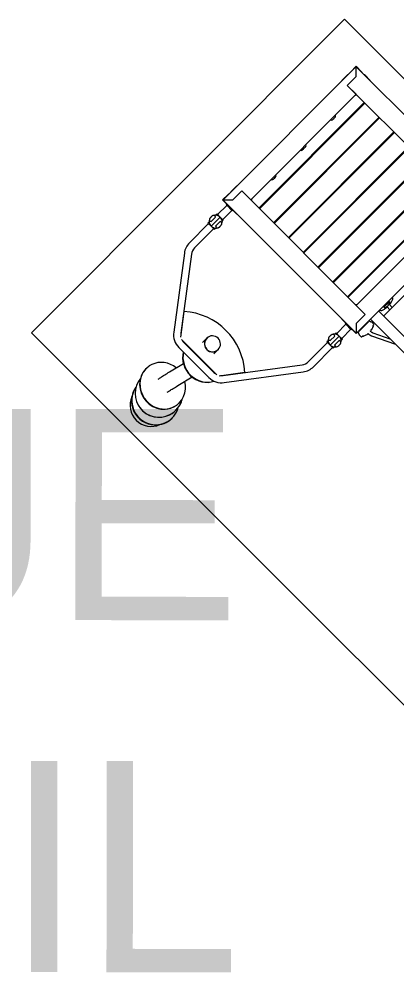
# Model space of a CAD drawing. Header units: metres. Extents: x 859577 to 860336, y 1645916 to 1646650.
# Drawn here: x 859955.405 to 859957.193, y 1646440.613 to 1646445.18 of the extents above; entities that cross this region are included whole.
import ezdxf

# ---------------------------------------------------------------- set-up
doc = ezdxf.new("R2010")
doc.units = ezdxf.units.M
for name, color, linetype, lineweight in [('A-ACCESORIOS', 30, 'Continuous', 20), ('Letras', 4, 'Continuous', 20), ('PISO', 31, 'Continuous', 15)]:
    doc.layers.add(name, color=color, linetype=linetype, lineweight=lineweight)
doc.styles.add('MIGUEL', font='arial.ttf')

# ---------------------------------------------------------------- blocks, each defined once
blk = doc.blocks.new('vr10-13')
at = {"layer": 'A-ACCESORIOS', "linetype": 'Continuous', "lineweight": 0}
for p, q in [((-0.0499, 1.1651), (-0.0499, 1.2016)), ((-0.0499, 1.2016), (-0.0134, 1.2016)), ((-0.0489, 1.1926), (-0.0489, 0.3156)), ((-0.0159, 1.1676), (-0.0466, 1.1983)), ((-0.0159, 1.1676), (-0.0466, 1.1983)), ((-0.0409, 1.2006), (0.8361, 1.2006)), ((0.0086, 1.2016), (0.0451, 1.2016)), ((0.0451, 1.2016), (0.0451, 1.2006)), ((0.8441, 0.3156), (0.8441, 1.1926)), ((-0.0499, 1.1066), (-0.0499, 1.1431)), ((-0.0159, 1.1676), (-0.0159, 1.1076)), ((-0.0159, 1.1076), (-0.0159, 1.1676)), ((-0.0489, 1.1066), (-0.0499, 1.1066)), ((-0.0159, 1.1076), (0.0441, 1.1076)), ((0.8111, 1.1076), (-0.0159, 1.1076)), ((0.0441, 0.4006), (0.0441, 1.1076)), ((0.0451, 1.1066), (0.0441, 1.1066)), ((0.0476, 1.1041), (0.0441, 1.1041)), ((0.0451, 1.1076), (0.0451, 1.1066)), ((0.0466, 1.1041), (0.0466, 1.1076)), ((0.0476, 1.1076), (0.0476, 1.1041)), ((0.0986, 1.1076), (0.0986, 0.4006)), ((0.1026, 1.0997), (0.0986, 1.0997)), ((0.1026, 1.1076), (0.1026, 0.4006)), ((0.1976, 1.1076), (0.1976, 0.4006)), ((0.2016, 1.0997), (0.1976, 1.0997)), ((0.2016, 1.1076), (0.2016, 0.4006)), ((0.2966, 1.1076), (0.2966, 0.4006)), ((0.3006, 1.0997), (0.2966, 1.0997)), ((0.3006, 1.1076), (0.3006, 0.4006)), ((0.3956, 1.1076), (0.3956, 0.4006)), ((0.3996, 1.1076), (0.3996, 0.4006)), ((0.4946, 1.1076), (0.4946, 0.4006)), ((0.4986, 1.1076), (0.4986, 0.4006)), ((0.5936, 1.1076), (0.5936, 0.4006)), ((0.5976, 1.1076), (0.5976, 0.4006)), ((0.6926, 1.1076), (0.6926, 0.4006)), ((0.6966, 0.4006), (0.6966, 1.1076)), ((0.7511, 1.1076), (0.7511, 0.4006)), ((0.8781, 1.0516), (0.8781, 0.4566)), ((0.0507, 0.9557), (0.0507, 0.9492)), ((0.0507, 0.9492), (0.0507, 0.9483)), ((0.0507, 0.7584), (0.0507, 0.7571)), ((0.0507, 0.7571), (0.0507, 0.751)), ((0.0507, 0.751), (0.0507, 0.7468)), ((0.0507, 0.5569), (0.0507, 0.5504)), ((0.0507, 0.5504), (0.0507, 0.5496)), ((0.8501, 0.4869), (0.8501, 0.5263)), ((0.8573, 0.5146), (0.8573, 0.5146)), ((0.8591, 0.5119), (0.8591, 0.5167)), ((0.8781, 0.5146), (0.8591, 0.5146)), ((0.8573, 0.4986), (0.8573, 0.4986)), ((0.8591, 0.4965), (0.8591, 0.5014)), ((0.8781, 0.4986), (0.8591, 0.4986)), ((0.8441, 0.4566), (3.1511, 0.4566)), ((-0.0499, 0.3651), (-0.0499, 0.4016)), ((-0.0499, 0.4016), (-0.0489, 0.4016)), ((-0.0159, 0.3406), (-0.0159, 0.4006)), ((-0.0159, 0.4006), (0.8111, 0.4006)), ((0.0441, 0.4006), (-0.0159, 0.4006)), ((-0.0159, 0.4006), (-0.0159, 0.3406)), ((0.0441, 0.4041), (0.0476, 0.4041)), ((0.0441, 0.4016), (0.0451, 0.4016)), ((0.0451, 0.4016), (0.0451, 0.4006)), ((0.0466, 0.4041), (0.0466, 0.4006)), ((0.0476, 0.4041), (0.0476, 0.4006)), ((0.0986, 0.4085), (0.1026, 0.4085)), ((0.1976, 0.4085), (0.2016, 0.4085)), ((0.2966, 0.4085), (0.3006, 0.4085)), ((0.3956, 0.4085), (0.3996, 0.4085)), ((0.4946, 0.4085), (0.4986, 0.4085)), ((0.5936, 0.4085), (0.5976, 0.4085)), ((0.6926, 0.4085), (0.6966, 0.4085)), ((0.7476, 0.4041), (0.7511, 0.4041)), ((0.7476, 0.4006), (0.7476, 0.4041)), ((0.7486, 0.4041), (0.7486, 0.4006)), ((0.7501, 0.4006), (0.7501, 0.4016)), ((0.7501, 0.4016), (0.7511, 0.4016)), ((0.8111, 0.4006), (0.7511, 0.4006)), ((0.8111, 0.4006), (0.8111, 0.3406)), ((0.8111, 0.3406), (0.8111, 0.4006)), ((0.8441, 0.4016), (0.8451, 0.4016)), ((0.8451, 0.4016), (3.1501, 0.4016)), ((0.8451, 0.4016), (0.8451, 0.3651)), ((0.8451, 0.3916), (0.8546, 0.3949)), ((0.8451, 0.3866), (0.8471, 0.3866)), ((0.8471, 0.3216), (0.8471, 0.3866)), ((0.8751, 0.3894), (0.8751, 0.3945)), ((0.9778, 0.4016), (0.9001, 0.3644)), ((1.0148, 0.4016), (0.907, 0.3499)), ((-0.0499, 0.3066), (-0.0499, 0.3431)), ((-0.0466, 0.31), (-0.0159, 0.3406)), ((-0.0466, 0.31), (-0.0159, 0.3406)), ((0.8111, 0.3406), (0.8417, 0.31)), ((0.8111, 0.3406), (0.8417, 0.31)), ((0.8451, 0.3651), (0.8451, 0.3431)), ((0.8451, 0.3431), (0.8451, 0.3066)), ((0.8451, 0.3216), (0.8471, 0.3216)), ((0.8841, 0.3614), (0.8841, 0.3642)), ((0.8903, 0.3621), (0.8841, 0.3621)), ((0.8841, 0.344), (0.8841, 0.3468)), ((0.8903, 0.3461), (0.8841, 0.3461)), ((-0.0134, 0.3066), (-0.0499, 0.3066)), ((0.8361, 0.3076), (-0.0409, 0.3076)), ((-0.0209, 0.3026), (-0.0209, 0.3066)), ((-0.0159, 0.3026), (-0.0209, 0.3026)), ((-0.0178, 0.2411), (-0.0178, 0.3026)), ((0.0141, 0.3026), (-0.0159, 0.3026)), ((0.0451, 0.3066), (0.0086, 0.3066)), ((0.0191, 0.3026), (0.0141, 0.3026)), ((0.0159, 0.2411), (0.0159, 0.3026)), ((0.0191, 0.3066), (0.0191, 0.3026)), ((0.0451, 0.3076), (0.0451, 0.3066)), ((0.7501, 0.3066), (0.7501, 0.3076)), ((0.7866, 0.3066), (0.7501, 0.3066)), ((0.7761, 0.3026), (0.7761, 0.3066)), ((0.7811, 0.3026), (0.7761, 0.3026)), ((0.7792, 0.2411), (0.7792, 0.3026)), ((0.8111, 0.3026), (0.7811, 0.3026)), ((0.8451, 0.3066), (0.8086, 0.3066)), ((0.8161, 0.3026), (0.8111, 0.3026)), ((0.8129, 0.2411), (0.8129, 0.3026)), ((0.8161, 0.3066), (0.8161, 0.3026)), ((0.8451, 0.3166), (0.8546, 0.3134)), ((0.8751, 0.3137), (0.8751, 0.3188)), ((-0.0009, 0.2411), (-0.022, 0.2411)), ((-0.022, 0.2411), (-0.022, 0.2326)), ((-0.0009, 0.2411), (0.0202, 0.2411)), ((-0.0009, 0.2404), (-0.0009, 0.2411)), ((-0.0009, 0.2411), (-0.0009, 0.2404)), ((-0.0009, 0.2404), (-0.0009, 0.1808)), ((-0.0009, 0.1808), (-0.0009, 0.2404)), ((0.0202, 0.2326), (0.0202, 0.2411)), ((0.7961, 0.2411), (0.775, 0.2411)), ((0.775, 0.2411), (0.775, 0.2326)), ((0.7961, 0.2411), (0.7961, 0.2404)), ((0.7961, 0.2411), (0.8172, 0.2411)), ((0.7961, 0.2404), (0.7961, 0.2411)), ((0.7961, 0.1808), (0.7961, 0.2404)), ((0.7961, 0.2404), (0.7961, 0.1808)), ((0.8172, 0.2326), (0.8172, 0.2411)), ((-0.022, 0.1886), (-0.022, 0.1801)), ((-0.0159, 0.2258), (-0.0159, 0.1955)), ((0.0141, 0.1955), (0.0141, 0.2258)), ((0.0202, 0.1801), (0.0202, 0.1886)), ((0.775, 0.1886), (0.775, 0.1801)), ((0.7811, 0.2258), (0.7811, 0.1955)), ((0.8111, 0.1955), (0.8111, 0.2258)), ((0.8172, 0.1801), (0.8172, 0.1886)), ((-0.0009, 0.1801), (-0.022, 0.1801)), ((-0.0178, 0.0526), (-0.0178, 0.1801)), ((-0.0009, 0.1801), (-0.0009, 0.1808)), ((-0.0009, 0.1808), (-0.0009, 0.1801)), ((-0.0009, 0.1801), (0.0202, 0.1801)), ((0.0159, 0.0526), (0.0159, 0.1801)), ((0.7961, 0.1801), (0.775, 0.1801)), ((0.7792, 0.0526), (0.7792, 0.1801)), ((0.7961, 0.1808), (0.7961, 0.1801)), ((0.7961, 0.1801), (0.7961, 0.1808)), ((0.7961, 0.1801), (0.8172, 0.1801)), ((0.8129, 0.0526), (0.8129, 0.1801)), ((0, 0), (0.2285, -0.3)), ((0.0268, 0.0204), (0.2553, -0.2796)), ((0.5399, -0.2796), (0.7684, 0.0204)), ((0.5667, -0.3), (0.7952, 0)), ((0.1935, -0.1962), (0.2688, -0.2944)), ((0.3595, -0.2375), (0.3595, -0.2103)), ((0.3596, -0.2103), (0.3596, -0.2092)), ((0.4356, -0.2103), (0.4356, -0.2092)), ((0.4356, -0.2375), (0.4356, -0.2103)), ((0.5264, -0.2944), (0.6017, -0.1962)), ((0.2792, -0.2994), (0.516, -0.2994)), ((0.2976, -0.3005), (0.4976, -0.3005)), ((0.2976, -0.3342), (0.4976, -0.3342)), ((0.3471, -0.4474), (0.3655, -0.3725)), ((0.421, -0.4655), (0.4398, -0.3889)), ((0.2596, -0.4967), (0.2593, -0.4985)), ((0.4822, -0.536), (0.4819, -0.5378)), ((0.5106, -0.592), (0.5106, -0.5928)), ((0.5106, -0.5928), (0.5106, -0.5937)), ((0.3664, -0.6664), (0.3667, -0.6664))]:
    blk.add_line(p, q, dxfattribs=at)
for centre, radius, start, end in [((-0.0409, 1.1926), 0.008, 135, 180), ((-0.0409, 1.1926), 0.008, 90, 135), ((-0.0134, 1.1936), 0.008, 61.045, 90), ((0.0086, 1.1936), 0.008, 90, 118.955), ((-0.0419, 1.1651), 0.008, 180, 208.955), ((-0.0419, 1.1431), 0.008, 151.045, 180), ((0.0436, 0.9612), 0.0068, 6.7563, 85.7833), ((-0.003, 0.9557), 0.0537, 0, 6.7563), ((0.0436, 0.9428), 0.0068, 274.2167, 353.2437), ((-0.003, 0.9483), 0.0537, 353.2437, 0), ((0.0436, 0.7639), 0.0068, 6.7563, 85.7833), ((0.0436, 0.7455), 0.0068, 274.2167, 353.2437), ((0.0436, 0.7413), 0.0068, 274.2167, 353.2437), ((-0.003, 0.7584), 0.0537, 0, 6.7563), ((-0.003, 0.751), 0.0537, 353.2437, 0), ((-0.003, 0.7468), 0.0537, 353.2437, 0), ((0.0436, 0.5624), 0.0068, 6.7563, 85.7833), ((-0.003, 0.5569), 0.0537, 0, 6.7563), ((-0.003, 0.5496), 0.0537, 353.2437, 0), ((0.84, 0.5171), 0.032, 76.8467, 82.6716), ((0.8455, 0.5405), 0.008, 24.653, 76.8467), ((0.0436, 0.544), 0.0068, 274.2167, 353.2437), ((0.7891, 0.5146), 0.07, 1.7, 24.653), ((0.84, 0.4961), 0.032, 277.3284, 283.1533), ((0.8455, 0.4727), 0.008, 283.1533, 335.347), ((0.7891, 0.4986), 0.07, 335.347, 358.3), ((0.865, 0.3646), 0.032, 76.8467, 109), ((0.8705, 0.388), 0.008, 54.7211, 76.8467), ((0.8141, 0.3621), 0.07, 1.7, 8.8417), ((-0.0419, 0.3651), 0.008, 180, 208.955), ((-0.0419, 0.3431), 0.008, 151.045, 180), ((0.8371, 0.3651), 0.008, 331.045, 0), ((0.8371, 0.3431), 0.008, 0, 28.955), ((0.8141, 0.3461), 0.07, 351.1583, 358.3), ((-0.0409, 0.3156), 0.008, 180, 225), ((-0.0409, 0.3156), 0.008, 225, 270), ((-0.0134, 0.3146), 0.008, 270, 298.955), ((0.0086, 0.3146), 0.008, 241.045, 270), ((0.7866, 0.3146), 0.008, 270, 298.955), ((0.8086, 0.3146), 0.008, 241.045, 270), ((0.8361, 0.3156), 0.008, 270, 315), ((0.8361, 0.3156), 0.008, 315, 0), ((0.865, 0.3436), 0.032, 251, 283.1533), ((0.8705, 0.3202), 0.008, 283.1533, 305.2789), ((-0.0009, 0.2106), 0.0305, 120.1704, 150.1288), ((-0.0009, 0.2106), 0.0305, 29.8267, 59.8298), ((0.7961, 0.2106), 0.0305, 120.1704, 150.1288), ((0.7961, 0.2106), 0.0305, 29.8267, 59.8298), ((-0.0009, 0.2106), 0.0305, 209.8267, 239.8298), ((-0.0009, 0.2106), 0.0305, 300.1704, 330.1288), ((0.7961, 0.2106), 0.0305, 209.8267, 239.8298), ((0.7961, 0.2106), 0.0305, 300.1704, 330.1288), ((0.0691, 0.0526), 0.0868, 180, 217.2953), ((0.0691, 0.0526), 0.0532, 180, 217.2953), ((0.7261, 0.0526), 0.0532, 322.7047, 0), ((0.7261, 0.0526), 0.0868, 322.7047, 0), ((0.3976, -0.4289), 0.3095, 48.7345, 131.2655), ((0.2976, -0.2474), 0.0868, 217.2953, 270), ((0.2976, -0.2474), 0.0531, 217.2953, 231.8599), ((0.2976, -0.2474), 0.0531, 258.0595, 270), ((0.4976, -0.2474), 0.0531, 270, 281.9405), ((0.4976, -0.2474), 0.0868, 270, 322.7047), ((0.4976, -0.2474), 0.0531, 308.1401, 322.7047), ((0.3976, -0.6209), 0.1, 200.5627, 339.4373)]:
    blk.add_arc(centre, radius, start, end, dxfattribs=at)
for centre, major_axis, ratio, start_param, end_param in [((-0.0043, 0.2069), (-0.0222, 0.0202), 0.293153, 5.500439, 6.099549), ((0.0025, 0.2069), (-0.0222, -0.0202), 0.293153, 3.325229, 3.924339), ((0.7927, 0.2069), (-0.0222, 0.0202), 0.293153, 5.500439, 6.099549), ((0.7995, 0.2069), (-0.0222, -0.0202), 0.293153, 3.325229, 3.924339), ((-0.0043, 0.2144), (0.0222, 0.0202), 0.293153, 3.325229, 3.924339), ((0.0025, 0.2144), (0.0222, -0.0202), 0.293153, 5.500439, 6.099549), ((0.7927, 0.2144), (0.0222, 0.0202), 0.293153, 3.325229, 3.924339), ((0.7995, 0.2144), (0.0222, -0.0202), 0.293153, 5.500439, 6.099549), ((0.3976, -0.2092), (-0.038, 0), 0.984808, 3.141593, 6.283185), ((0.3976, -0.2103), (0.0381, 0), 0.984808, 3.080423, 4.39464), ((0.3976, -0.2092), (-0.038, 0), 0.984808, 0, 3.141593), ((0.3976, -0.2103), (-0.038, 0), 0.984808, 0, 3.141593), ((0.3976, -0.2103), (0.0381, 0), 0.984808, 4.39464, 6.344355), ((0.4247, -0.284), (0.1113, -0.0195), 0.931538, 3.473497, 3.484523), ((0.425, -0.2823), (0.1113, -0.0195), 0.931538, 3.490677, 3.501734), ((0.425, -0.2823), (0.1113, -0.0195), 0.931538, 0.186453, 0.209641), ((0.4247, -0.284), (0.1113, -0.0195), 0.931538, 3.823355, 6.031731), ((0.425, -0.2823), (0.1113, -0.0195), 0.931538, 3.842755, 6.010249), ((0.3709, -0.5164), (0.1113, -0.0196), 0.930767, 1.866759, 2.992655), ((0.3709, -0.5164), (0.1113, -0.0196), 0.930767, 6.134248, 7.462795), ((0.3709, -0.5164), (0.1113, -0.0196), 0.930767, 2.992655, 6.134248), ((0.3706, -0.5182), (0.1113, -0.0196), 0.930767, 3.141593, 6.134248), ((0.3843, -0.5548), (0.0176, 0.1116), 0.998491, 4.555889, 5.407894), ((0.384, -0.5548), (0.0176, 0.1116), 0.998491, 4.555889, 5.400565), ((0.3706, -0.5182), (0.1113, -0.0196), 0.930767, 6.134248, 6.283185), ((0.3976, -0.592), (-0.113, 0), 0.984808, 2.823844, 3.660915), ((0.384, -0.5548), (0.0176, 0.1116), 0.998491, 1.833903, 4.555889), ((0.3843, -0.5548), (0.0176, 0.1116), 0.998491, 3.141593, 4.555889), ((0.3976, -0.5928), (0.113, 0), 0.984808, 5.463261, 6.283185), ((0.3976, -0.5937), (0.113, 0), 0.984808, 5.463261, 6.283185), ((0.3976, -0.5928), (-0.113, 0), 0.984808, 2.823844, 3.141593), ((0.3976, -0.5937), (0.113, 0), 0.984808, 3.293977, 5.463261), ((0.3976, -0.5928), (-0.113, 0), 0.984808, 0.16342, 2.823844), ((0.3976, -0.5928), (0.113, 0), 0.984808, 3.305013, 5.463261), ((0.3976, -0.592), (-0.113, 0), 0.984808, 0.17476, 2.823844)]:
    blk.add_ellipse(centre, major_axis=major_axis, ratio=ratio, start_param=start_param, end_param=end_param, dxfattribs=at)
for points, knots in [([(0.8527, 0.5242), (0.8525, 0.5246), (0.8521, 0.525), (0.8514, 0.5256), (0.8512, 0.5258), (0.8507, 0.5261), (0.8504, 0.5262), (0.8501, 0.5263)], [0.000000486, 0.000000486, 0.000000486, 0.000000486, 0.002114988, 0.002114988, 0.003172238, 0.003172238, 0.004229489, 0.004229489, 0.004229489, 0.004229489]), ([(0.8583, 0.5066), (0.8583, 0.507), (0.8583, 0.5073), (0.8583, 0.508), (0.8583, 0.5083), (0.8582, 0.5093), (0.8582, 0.5099), (0.858, 0.5111), (0.8579, 0.5117), (0.8578, 0.5128), (0.8576, 0.5133), (0.8575, 0.5138)], [0.008164918, 0.008164918, 0.008164918, 0.008164918, 0.009167239, 0.009167239, 0.01016956, 0.01016956, 0.012174201, 0.012174201, 0.014178842, 0.014178842, 0.016183483, 0.016183483, 0.016183483, 0.016183483]), ([(0.8575, 0.4994), (0.8576, 0.4999), (0.8578, 0.5004), (0.8579, 0.5012), (0.8579, 0.5015), (0.858, 0.5021), (0.8581, 0.5024), (0.8582, 0.5033), (0.8582, 0.504), (0.8583, 0.505), (0.8583, 0.5053), (0.8583, 0.506), (0.8583, 0.5063), (0.8583, 0.5066)], [0.000143327, 0.000143327, 0.000143327, 0.000143327, 0.002148725, 0.002148725, 0.003151424, 0.003151424, 0.004154123, 0.004154123, 0.006159521, 0.006159521, 0.00716222, 0.00716222, 0.008164918, 0.008164918, 0.008164918, 0.008164918]), ([(0.8501, 0.4869), (0.8507, 0.4872), (0.8512, 0.4875), (0.8519, 0.488), (0.8521, 0.4882), (0.8524, 0.4886), (0.8526, 0.4888), (0.8527, 0.489)], [0.000000242, 0.000000242, 0.000000242, 0.000000242, 0.002114103, 0.002114103, 0.003171033, 0.003171033, 0.004227963, 0.004227963, 0.004227963, 0.004227963]), ([(0.8777, 0.3869), (0.8775, 0.3874), (0.8771, 0.3879), (0.8764, 0.3885), (0.8762, 0.3887), (0.8757, 0.3891), (0.8754, 0.3892), (0.8751, 0.3894)], [0.000000486, 0.000000486, 0.000000486, 0.000000486, 0.002114988, 0.002114988, 0.003172238, 0.003172238, 0.004229489, 0.004229489, 0.004229489, 0.004229489]), ([(0.8766, 0.3883), (0.8769, 0.3881), (0.8771, 0.3879), (0.8774, 0.3874), (0.8776, 0.3872), (0.8777, 0.3869)], [0.002130517, 0.002130517, 0.002130517, 0.002130517, 0.003171033, 0.003171033, 0.004227963, 0.004227963, 0.004227963, 0.004227963]), ([(0.8833, 0.3729), (0.8833, 0.3729), (0.8833, 0.3729), (0.8833, 0.373), (0.8833, 0.373), (0.8832, 0.3732), (0.8832, 0.3734), (0.883, 0.374), (0.8829, 0.3743), (0.8828, 0.375), (0.8826, 0.3755), (0.8825, 0.3759)], [0.008164918, 0.008164918, 0.008164918, 0.008164918, 0.009167239, 0.009167239, 0.01016956, 0.01016956, 0.012174201, 0.012174201, 0.014178842, 0.014178842, 0.016183483, 0.016183483, 0.016183483, 0.016183483]), ([(0.8833, 0.3731), (0.8833, 0.373), (0.8833, 0.373), (0.8833, 0.3729), (0.8833, 0.3729), (0.8833, 0.3729)], [0.006408174, 0.006408174, 0.006408174, 0.006408174, 0.00716222, 0.00716222, 0.008164918, 0.008164918, 0.008164918, 0.008164918]), ([(0.8777, 0.3213), (0.8775, 0.3208), (0.8771, 0.3204), (0.8764, 0.3198), (0.8762, 0.3196), (0.8757, 0.3192), (0.8754, 0.319), (0.8751, 0.3188)], [0.000000486, 0.000000486, 0.000000486, 0.000000486, 0.002114988, 0.002114988, 0.003172238, 0.003172238, 0.004229489, 0.004229489, 0.004229489, 0.004229489]), ([(0.8766, 0.32), (0.8769, 0.3202), (0.8771, 0.3204), (0.8774, 0.3208), (0.8776, 0.3211), (0.8777, 0.3213)], [0.002130517, 0.002130517, 0.002130517, 0.002130517, 0.003171033, 0.003171033, 0.004227963, 0.004227963, 0.004227963, 0.004227963]), ([(0.8833, 0.3353), (0.8833, 0.3353), (0.8833, 0.3353), (0.8833, 0.3353), (0.8833, 0.3352), (0.8832, 0.335), (0.8832, 0.3348), (0.883, 0.3343), (0.8829, 0.334), (0.8828, 0.3332), (0.8826, 0.3328), (0.8825, 0.3323)], [0.008164918, 0.008164918, 0.008164918, 0.008164918, 0.009167239, 0.009167239, 0.01016956, 0.01016956, 0.012174201, 0.012174201, 0.014178842, 0.014178842, 0.016183483, 0.016183483, 0.016183483, 0.016183483]), ([(0.8833, 0.3352), (0.8833, 0.3352), (0.8833, 0.3353), (0.8833, 0.3353), (0.8833, 0.3353), (0.8833, 0.3353)], [0.006408174, 0.006408174, 0.006408174, 0.006408174, 0.00716222, 0.00716222, 0.008164918, 0.008164918, 0.008164918, 0.008164918]), ([(0.9001, 0.3644), (0.8995, 0.3641), (0.8989, 0.3638), (0.8976, 0.3633), (0.897, 0.3631), (0.8957, 0.3628), (0.895, 0.3626), (0.8937, 0.3624), (0.893, 0.3623), (0.8917, 0.3622), (0.891, 0.3621), (0.8903, 0.3621)], [2.7041014, 2.7041014, 2.7041014, 2.7041014, 2.7915996, 2.7915996, 2.8790979, 2.8790979, 2.9665961, 2.9665961, 3.0540944, 3.0540944, 3.1415927, 3.1415927, 3.1415927, 3.1415927]), ([(0.907, 0.3499), (0.906, 0.3494), (0.9049, 0.349), (0.9028, 0.3482), (0.9017, 0.3478), (0.8995, 0.3472), (0.8983, 0.3469), (0.8961, 0.3465), (0.8949, 0.3464), (0.8926, 0.3462), (0.8915, 0.3461), (0.8903, 0.3461)], [2.7041014, 2.7041014, 2.7041014, 2.7041014, 2.7915996, 2.7915996, 2.8790979, 2.8790979, 2.9665961, 2.9665961, 3.0540944, 3.0540944, 3.1415927, 3.1415927, 3.1415927, 3.1415927]), ([(-0.0009, 0.2404), (-0.0028, 0.2404), (-0.0047, 0.2403), (-0.0069, 0.24), (-0.0074, 0.2399), (-0.0082, 0.2398), (-0.0087, 0.2397), (-0.0099, 0.2394), (-0.0108, 0.2392), (-0.0119, 0.2389), (-0.0123, 0.2387), (-0.0131, 0.2385), (-0.0134, 0.2383), (-0.0145, 0.2379), (-0.0152, 0.2376), (-0.0159, 0.2372), (-0.0161, 0.2371), (-0.0162, 0.237)], [0.0000002, 0.0000002, 0.0000002, 0.0000002, 0.00560504, 0.00560504, 0.00700625, 0.00700625, 0.00840746, 0.00840746, 0.01120988, 0.01120988, 0.01261109, 0.01261109, 0.0140123, 0.0140123, 0.01681472, 0.01681472, 0.01751182, 0.01751182, 0.01751182, 0.01751182]), ([(0.0144, 0.237), (0.0143, 0.2371), (0.0141, 0.2372), (0.0137, 0.2374), (0.0133, 0.2376), (0.0127, 0.2379), (0.0123, 0.238), (0.0113, 0.2385), (0.0105, 0.2387), (0.0094, 0.2391), (0.009, 0.2392), (0.0081, 0.2394), (0.0077, 0.2395), (0.0064, 0.2398), (0.0056, 0.2399), (0.0038, 0.2402), (0.0029, 0.2402), (0.001, 0.2404), (0, 0.2404), (-0.0009, 0.2404)], [0.0062805, 0.0062805, 0.0062805, 0.0062805, 0.00695002, 0.00695002, 0.00835308, 0.00835308, 0.00975614, 0.00975614, 0.01256225, 0.01256225, 0.01396531, 0.01396531, 0.01536836, 0.01536836, 0.01817447, 0.01817447, 0.02098059, 0.02098059, 0.0237867, 0.0237867, 0.0237867, 0.0237867]), ([(0.7961, 0.2404), (0.7942, 0.2404), (0.7923, 0.2403), (0.7901, 0.24), (0.7896, 0.2399), (0.7888, 0.2398), (0.7883, 0.2397), (0.7871, 0.2394), (0.7862, 0.2392), (0.7851, 0.2389), (0.7847, 0.2387), (0.7839, 0.2385), (0.7836, 0.2383), (0.7825, 0.2379), (0.7818, 0.2376), (0.7811, 0.2372), (0.7809, 0.2371), (0.7808, 0.237)], [0.0000002, 0.0000002, 0.0000002, 0.0000002, 0.00560504, 0.00560504, 0.00700625, 0.00700625, 0.00840746, 0.00840746, 0.01120988, 0.01120988, 0.01261109, 0.01261109, 0.0140123, 0.0140123, 0.01681472, 0.01681472, 0.01751182, 0.01751182, 0.01751182, 0.01751182]), ([(0.8114, 0.237), (0.8113, 0.2371), (0.8111, 0.2372), (0.8107, 0.2374), (0.8103, 0.2376), (0.8097, 0.2379), (0.8093, 0.238), (0.8083, 0.2385), (0.8075, 0.2387), (0.8064, 0.2391), (0.806, 0.2392), (0.8051, 0.2394), (0.8047, 0.2395), (0.8034, 0.2398), (0.8026, 0.2399), (0.8008, 0.2402), (0.7999, 0.2402), (0.798, 0.2404), (0.797, 0.2404), (0.7961, 0.2404)], [0.0062805, 0.0062805, 0.0062805, 0.0062805, 0.00695002, 0.00695002, 0.00835308, 0.00835308, 0.00975614, 0.00975614, 0.01256225, 0.01256225, 0.01396531, 0.01396531, 0.01536836, 0.01536836, 0.01817447, 0.01817447, 0.02098059, 0.02098059, 0.0237867, 0.0237867, 0.0237867, 0.0237867]), ([(-0.0301, 0.2226), (-0.0303, 0.2218), (-0.0306, 0.2209), (-0.031, 0.2191), (-0.0311, 0.2182), (-0.0314, 0.2166), (-0.0314, 0.2161), (-0.0316, 0.215), (-0.0316, 0.2145), (-0.0317, 0.2134), (-0.0317, 0.2129), (-0.0318, 0.2118), (-0.0318, 0.2112), (-0.0318, 0.2095), (-0.0317, 0.2084), (-0.0316, 0.2068), (-0.0316, 0.2063), (-0.0314, 0.2052), (-0.0314, 0.2047), (-0.0311, 0.2031), (-0.031, 0.2022), (-0.0306, 0.2003), (-0.0303, 0.1994), (-0.0301, 0.1986)], [0.00000027, 0.00000027, 0.00000027, 0.00000027, 0.00330795, 0.00330795, 0.00661563, 0.00661563, 0.00826947, 0.00826947, 0.0099233, 0.0099233, 0.01157714, 0.01157714, 0.01323098, 0.01323098, 0.01653866, 0.01653866, 0.0181925, 0.0181925, 0.01984634, 0.01984634, 0.02315402, 0.02315402, 0.0264617, 0.0264617, 0.0264617, 0.0264617]), ([(-0.0251, 0.2279), (-0.0252, 0.2279), (-0.0254, 0.2278), (-0.0257, 0.2277), (-0.0258, 0.2276), (-0.0262, 0.2273), (-0.0265, 0.227), (-0.027, 0.2264), (-0.0272, 0.226), (-0.0276, 0.2254), (-0.0277, 0.2252), (-0.0279, 0.2247), (-0.028, 0.2244), (-0.0281, 0.2242)], [0.00312915, 0.00312915, 0.00312915, 0.00312915, 0.00444647, 0.00444647, 0.00576379, 0.00576379, 0.00839842, 0.00839842, 0.01103305, 0.01103305, 0.01235037, 0.01235037, 0.01366768, 0.01366768, 0.01366768, 0.01366768]), ([(-0.0281, 0.1971), (-0.0279, 0.1966), (-0.0277, 0.1961), (-0.0274, 0.1954), (-0.0272, 0.1952), (-0.027, 0.1949), (-0.0269, 0.1947), (-0.0265, 0.1942), (-0.0262, 0.194), (-0.0258, 0.1937), (-0.0257, 0.1936), (-0.0254, 0.1934), (-0.0252, 0.1934), (-0.0251, 0.1933)], [0.00308281, 0.00308281, 0.00308281, 0.00308281, 0.00570068, 0.00570068, 0.00700962, 0.00700962, 0.00831855, 0.00831855, 0.01093643, 0.01093643, 0.01224536, 0.01224536, 0.0135543, 0.0135543, 0.0135543, 0.0135543]), ([(-0.0162, 0.1843), (-0.0161, 0.1842), (-0.0159, 0.1841), (-0.0155, 0.1838), (-0.0152, 0.1837), (-0.0145, 0.1834), (-0.0141, 0.1832), (-0.0131, 0.1828), (-0.0123, 0.1825), (-0.0112, 0.1822), (-0.0108, 0.1821), (-0.01, 0.1819), (-0.0095, 0.1818), (-0.0082, 0.1815), (-0.0074, 0.1813), (-0.0056, 0.1811), (-0.0047, 0.181), (-0.0028, 0.1809), (-0.0019, 0.1808), (-0.0009, 0.1808)], [0.0062805, 0.0062805, 0.0062805, 0.0062805, 0.00695002, 0.00695002, 0.00835308, 0.00835308, 0.00975614, 0.00975614, 0.01256225, 0.01256225, 0.01396531, 0.01396531, 0.01536836, 0.01536836, 0.01817447, 0.01817447, 0.02098059, 0.02098059, 0.0237867, 0.0237867, 0.0237867, 0.0237867]), ([(-0.0009, 0.1808), (0.001, 0.1808), (0.0028, 0.181), (0.0051, 0.1813), (0.0055, 0.1813), (0.0064, 0.1815), (0.0068, 0.1816), (0.0081, 0.1818), (0.0089, 0.182), (0.0101, 0.1824), (0.0105, 0.1825), (0.0112, 0.1828), (0.0116, 0.1829), (0.0127, 0.1834), (0.0133, 0.1837), (0.0141, 0.1841), (0.0143, 0.1842), (0.0144, 0.1843)], [0.0000002, 0.0000002, 0.0000002, 0.0000002, 0.00560504, 0.00560504, 0.00700625, 0.00700625, 0.00840746, 0.00840746, 0.01120988, 0.01120988, 0.01261109, 0.01261109, 0.0140123, 0.0140123, 0.01681472, 0.01681472, 0.01751182, 0.01751182, 0.01751182, 0.01751182]), ([(0.0263, 0.2242), (0.0261, 0.2247), (0.0259, 0.2252), (0.0255, 0.2258), (0.0254, 0.226), (0.0252, 0.2264), (0.0251, 0.2266), (0.0247, 0.227), (0.0244, 0.2273), (0.024, 0.2276), (0.0239, 0.2277), (0.0236, 0.2278), (0.0234, 0.2279), (0.0233, 0.2279)], [0.00308281, 0.00308281, 0.00308281, 0.00308281, 0.00570068, 0.00570068, 0.00700962, 0.00700962, 0.00831855, 0.00831855, 0.01093643, 0.01093643, 0.01224536, 0.01224536, 0.0135543, 0.0135543, 0.0135543, 0.0135543]), ([(0.0233, 0.1933), (0.0234, 0.1934), (0.0236, 0.1934), (0.0239, 0.1936), (0.024, 0.1937), (0.0244, 0.194), (0.0247, 0.1942), (0.0252, 0.1948), (0.0254, 0.1952), (0.0258, 0.1959), (0.0259, 0.1961), (0.0261, 0.1966), (0.0262, 0.1968), (0.0263, 0.1971)], [0.00312915, 0.00312915, 0.00312915, 0.00312915, 0.00444647, 0.00444647, 0.00576379, 0.00576379, 0.00839842, 0.00839842, 0.01103305, 0.01103305, 0.01235037, 0.01235037, 0.01366768, 0.01366768, 0.01366768, 0.01366768]), ([(0.0283, 0.1986), (0.0285, 0.1994), (0.0287, 0.2003), (0.0291, 0.2021), (0.0293, 0.2031), (0.0296, 0.2046), (0.0296, 0.2052), (0.0297, 0.2062), (0.0298, 0.2067), (0.0299, 0.2078), (0.0299, 0.2084), (0.03, 0.2095), (0.03, 0.21), (0.03, 0.2117), (0.0299, 0.2128), (0.0298, 0.2145), (0.0298, 0.215), (0.0296, 0.2161), (0.0296, 0.2166), (0.0293, 0.2181), (0.0291, 0.2191), (0.0287, 0.2209), (0.0285, 0.2218), (0.0283, 0.2226)], [0.00000027, 0.00000027, 0.00000027, 0.00000027, 0.00330795, 0.00330795, 0.00661563, 0.00661563, 0.00826947, 0.00826947, 0.0099233, 0.0099233, 0.01157714, 0.01157714, 0.01323098, 0.01323098, 0.01653866, 0.01653866, 0.0181925, 0.0181925, 0.01984634, 0.01984634, 0.02315402, 0.02315402, 0.0264617, 0.0264617, 0.0264617, 0.0264617]), ([(0.7669, 0.2226), (0.7667, 0.2218), (0.7664, 0.2209), (0.766, 0.2191), (0.7659, 0.2182), (0.7656, 0.2166), (0.7656, 0.2161), (0.7654, 0.215), (0.7654, 0.2145), (0.7653, 0.2134), (0.7653, 0.2129), (0.7652, 0.2118), (0.7652, 0.2112), (0.7652, 0.2095), (0.7653, 0.2084), (0.7654, 0.2068), (0.7654, 0.2063), (0.7656, 0.2052), (0.7656, 0.2047), (0.7659, 0.2031), (0.766, 0.2022), (0.7664, 0.2003), (0.7667, 0.1994), (0.7669, 0.1986)], [0.00000027, 0.00000027, 0.00000027, 0.00000027, 0.00330795, 0.00330795, 0.00661563, 0.00661563, 0.00826947, 0.00826947, 0.0099233, 0.0099233, 0.01157714, 0.01157714, 0.01323098, 0.01323098, 0.01653866, 0.01653866, 0.0181925, 0.0181925, 0.01984634, 0.01984634, 0.02315402, 0.02315402, 0.0264617, 0.0264617, 0.0264617, 0.0264617]), ([(0.7719, 0.2279), (0.7718, 0.2279), (0.7716, 0.2278), (0.7713, 0.2277), (0.7712, 0.2276), (0.7708, 0.2273), (0.7705, 0.227), (0.77, 0.2264), (0.7698, 0.226), (0.7694, 0.2254), (0.7693, 0.2252), (0.7691, 0.2247), (0.769, 0.2244), (0.7689, 0.2242)], [0.00312915, 0.00312915, 0.00312915, 0.00312915, 0.00444647, 0.00444647, 0.00576379, 0.00576379, 0.00839842, 0.00839842, 0.01103305, 0.01103305, 0.01235037, 0.01235037, 0.01366768, 0.01366768, 0.01366768, 0.01366768]), ([(0.7689, 0.1971), (0.7691, 0.1966), (0.7693, 0.1961), (0.7696, 0.1954), (0.7698, 0.1952), (0.77, 0.1949), (0.7701, 0.1947), (0.7705, 0.1942), (0.7708, 0.194), (0.7712, 0.1937), (0.7713, 0.1936), (0.7716, 0.1934), (0.7718, 0.1934), (0.7719, 0.1933)], [0.00308281, 0.00308281, 0.00308281, 0.00308281, 0.00570068, 0.00570068, 0.00700962, 0.00700962, 0.00831855, 0.00831855, 0.01093643, 0.01093643, 0.01224536, 0.01224536, 0.0135543, 0.0135543, 0.0135543, 0.0135543]), ([(0.7808, 0.1843), (0.7809, 0.1842), (0.7811, 0.1841), (0.7815, 0.1838), (0.7818, 0.1837), (0.7825, 0.1834), (0.7829, 0.1832), (0.7839, 0.1828), (0.7847, 0.1825), (0.7858, 0.1822), (0.7862, 0.1821), (0.787, 0.1819), (0.7875, 0.1818), (0.7888, 0.1815), (0.7896, 0.1813), (0.7914, 0.1811), (0.7923, 0.181), (0.7942, 0.1809), (0.7951, 0.1808), (0.7961, 0.1808)], [0.0062805, 0.0062805, 0.0062805, 0.0062805, 0.00695002, 0.00695002, 0.00835308, 0.00835308, 0.00975614, 0.00975614, 0.01256225, 0.01256225, 0.01396531, 0.01396531, 0.01536836, 0.01536836, 0.01817447, 0.01817447, 0.02098059, 0.02098059, 0.0237867, 0.0237867, 0.0237867, 0.0237867]), ([(0.7961, 0.1808), (0.798, 0.1808), (0.7998, 0.181), (0.8021, 0.1813), (0.8025, 0.1813), (0.8034, 0.1815), (0.8038, 0.1816), (0.8051, 0.1818), (0.8059, 0.182), (0.8071, 0.1824), (0.8075, 0.1825), (0.8082, 0.1828), (0.8086, 0.1829), (0.8097, 0.1834), (0.8103, 0.1837), (0.8111, 0.1841), (0.8113, 0.1842), (0.8114, 0.1843)], [0.0000002, 0.0000002, 0.0000002, 0.0000002, 0.00560504, 0.00560504, 0.00700625, 0.00700625, 0.00840746, 0.00840746, 0.01120988, 0.01120988, 0.01261109, 0.01261109, 0.0140123, 0.0140123, 0.01681472, 0.01681472, 0.01751182, 0.01751182, 0.01751182, 0.01751182]), ([(0.8233, 0.2242), (0.8231, 0.2247), (0.8229, 0.2252), (0.8225, 0.2258), (0.8224, 0.226), (0.8222, 0.2264), (0.8221, 0.2266), (0.8217, 0.227), (0.8214, 0.2273), (0.821, 0.2276), (0.8209, 0.2277), (0.8206, 0.2278), (0.8204, 0.2279), (0.8203, 0.2279)], [0.00308281, 0.00308281, 0.00308281, 0.00308281, 0.00570068, 0.00570068, 0.00700962, 0.00700962, 0.00831855, 0.00831855, 0.01093643, 0.01093643, 0.01224536, 0.01224536, 0.0135543, 0.0135543, 0.0135543, 0.0135543]), ([(0.8203, 0.1933), (0.8204, 0.1934), (0.8206, 0.1934), (0.8209, 0.1936), (0.821, 0.1937), (0.8214, 0.194), (0.8217, 0.1942), (0.8222, 0.1948), (0.8224, 0.1952), (0.8228, 0.1959), (0.8229, 0.1961), (0.8231, 0.1966), (0.8232, 0.1968), (0.8233, 0.1971)], [0.00312915, 0.00312915, 0.00312915, 0.00312915, 0.00444647, 0.00444647, 0.00576379, 0.00576379, 0.00839842, 0.00839842, 0.01103305, 0.01103305, 0.01235037, 0.01235037, 0.01366768, 0.01366768, 0.01366768, 0.01366768]), ([(0.8253, 0.1986), (0.8255, 0.1994), (0.8257, 0.2003), (0.8261, 0.2021), (0.8263, 0.2031), (0.8266, 0.2046), (0.8266, 0.2052), (0.8267, 0.2062), (0.8268, 0.2067), (0.8269, 0.2078), (0.8269, 0.2084), (0.827, 0.2095), (0.827, 0.21), (0.827, 0.2117), (0.8269, 0.2128), (0.8268, 0.2145), (0.8268, 0.215), (0.8266, 0.2161), (0.8266, 0.2166), (0.8263, 0.2181), (0.8261, 0.2191), (0.8257, 0.2209), (0.8255, 0.2218), (0.8253, 0.2226)], [0.00000027, 0.00000027, 0.00000027, 0.00000027, 0.00330795, 0.00330795, 0.00661563, 0.00661563, 0.00826947, 0.00826947, 0.0099233, 0.0099233, 0.01157714, 0.01157714, 0.01323098, 0.01323098, 0.01653866, 0.01653866, 0.0181925, 0.0181925, 0.01984634, 0.01984634, 0.02315402, 0.02315402, 0.0264617, 0.0264617, 0.0264617, 0.0264617]), ([(0.3334, -0.5096), (0.3343, -0.5051), (0.3352, -0.5004), (0.3376, -0.4885), (0.3392, -0.481), (0.3429, -0.465), (0.3449, -0.4565), (0.3471, -0.4474)], [5.0930883, 5.0930883, 5.0930883, 5.0930883, 5.1621498, 5.1621498, 5.2567501, 5.2567501, 5.3513505, 5.3513505, 5.3513505, 5.3513505]), ([(0.4083, -0.5231), (0.409, -0.5193), (0.4098, -0.5151), (0.412, -0.5044), (0.4135, -0.4974), (0.417, -0.4824), (0.4189, -0.4742), (0.421, -0.4655)], [5.0933217, 5.0933217, 5.0933217, 5.0933217, 5.1621498, 5.1621498, 5.2567501, 5.2567501, 5.3513505, 5.3513505, 5.3513505, 5.3513505])]:
    blk.add_open_spline(points, degree=3, knots=knots, dxfattribs=at)
for points in [[(0.8575, 0.5138), (0.8565, 0.5174), (0.8549, 0.5209), (0.8527, 0.5242)], [(0.8527, 0.489), (0.8549, 0.4924), (0.8565, 0.4958), (0.8575, 0.4994)], [(0.8825, 0.3759), (0.8815, 0.3797), (0.8799, 0.3834), (0.8777, 0.3869)], [(0.8825, 0.3323), (0.8815, 0.3285), (0.8799, 0.3249), (0.8777, 0.3213)], [(-0.0281, 0.2242), (-0.0287, 0.2237), (-0.0294, 0.2232), (-0.0301, 0.2226)], [(-0.0301, 0.1986), (-0.0294, 0.1981), (-0.0287, 0.1976), (-0.0281, 0.1971)], [(0.0283, 0.2226), (0.0276, 0.2232), (0.0269, 0.2237), (0.0263, 0.2242)], [(0.0263, 0.1971), (0.0269, 0.1976), (0.0276, 0.1981), (0.0283, 0.1986)], [(0.7689, 0.2242), (0.7683, 0.2237), (0.7676, 0.2232), (0.7669, 0.2226)], [(0.7669, 0.1986), (0.7676, 0.1981), (0.7683, 0.1976), (0.7689, 0.1971)], [(0.8253, 0.2226), (0.8246, 0.2232), (0.8239, 0.2237), (0.8233, 0.2242)], [(0.8233, 0.1971), (0.8239, 0.1976), (0.8246, 0.1981), (0.8253, 0.1986)]]:
    blk.add_open_spline(points, degree=3, dxfattribs=at)

msp = doc.modelspace()

# ---------------------------------------------------------------- linework, layer by layer
at = {"layer": 'PISO'}
msp.add_lwpolyline([(859956.94593, 1646445.17994), (859960.03194, 1646442.09792), (859958.54899, 1646440.61305), (859955.46298, 1646443.69508)], close=True, dxfattribs=at)

# ---------------------------------------------------------------- block references
at = {"layer": 'A-ACCESORIOS', "rotation": 315.0369750842424}
msp.add_blockref('vr10-13', (859956.18699, 1646444.07217), dxfattribs=at)

# ---------------------------------------------------------------- texts
at = {"layer": 'Letras', "insert": (859956.45378, 1646443.33418), "char_height": 1, "width": 5.4307, "attachment_point": 3, "rotation": 359.96355, "style": 'MIGUEL'}
msp.add_mtext('{\\fGill Sans MT|b0|i0|c0|p34;\\C240;\\c2367469;PARQUE INFANTIL}', dxfattribs=at)

doc.saveas('drawing.dxf')
